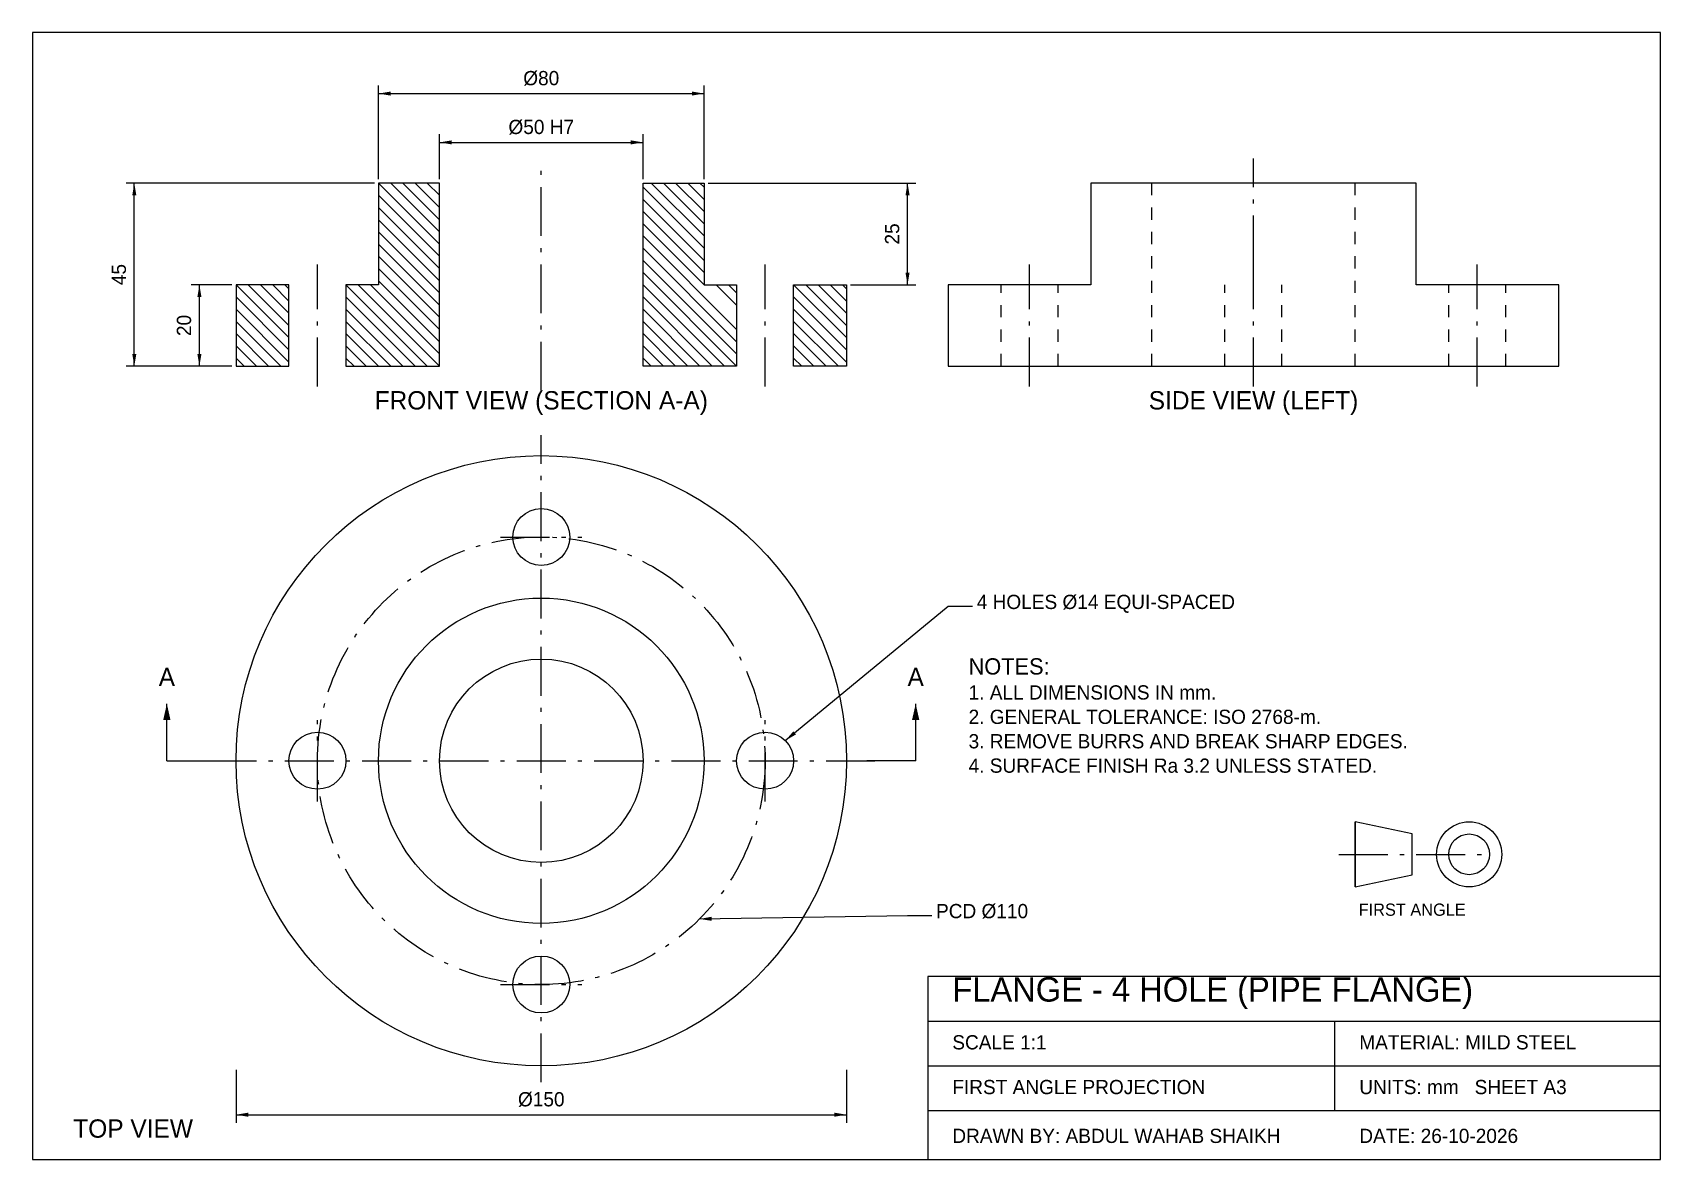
# Model space of a CAD drawing. Extents: x 10 to 410, y 10 to 287.
import ezdxf
from ezdxf.enums import TextEntityAlignment as Align

# ---------------------------------------------------------------- set-up
doc = ezdxf.new("R2010")
doc.units = 0
doc.linetypes.add('CENTER', pattern=[19, 12, -3, 1, -3])
doc.linetypes.add('HIDDEN', pattern=[6, 3, -3])
for name, color, linetype in [('BORDER', 7, 'CONTINUOUS'), ('CENTER', 1, 'CENTER'), ('CUT', 7, 'CONTINUOUS'), ('DIM', 5, 'CONTINUOUS'), ('HATCH', 8, 'CONTINUOUS'), ('HIDDEN', 2, 'HIDDEN'), ('OUTLINE', 7, 'CONTINUOUS'), ('TEXT', 7, 'CONTINUOUS'), ('TITLE', 7, 'CONTINUOUS')]:
    doc.layers.add(name, color=color, linetype=linetype)

msp = doc.modelspace()

# ---------------------------------------------------------------- linework, layer by layer
at = {"layer": 'BORDER'}
for p, q in [((410, 287), (10, 287)), ((10, 287), (10, 10)), ((410, 10), (410, 287)), ((10, 10), (410, 10))]:
    msp.add_line(p, q, dxfattribs=at)
at = {"layer": 'CENTER'}
for p, q in [((135, 199), (135, 256)), ((310, 230), (310, 256)), ((80, 200), (80, 230)), ((190, 200), (190, 230)), ((255, 200), (255, 230)), ((310, 200), (310, 230)), ((365, 200), (365, 230)), ((135, 29), (135, 188)), ((125, 163), (145, 163)), ((80, 98), (80, 118)), ((190, 98), (190, 118)), ((53, 108), (217, 108)), ((331, 85), (369, 85)), ((125, 53), (145, 53))]:
    msp.add_line(p, q, dxfattribs=at)
msp.add_circle((135, 108), 55, dxfattribs=at)
at = {"layer": 'CUT'}
for p, q in [((43, 108), (43, 118)), ((227, 108), (227, 118)), ((43, 108), (55, 108)), ((227, 108), (215, 108))]:
    msp.add_line(p, q, dxfattribs=at)
at = {"layer": 'DIM'}
for p, q in [((95, 251), (95, 274)), ((95, 272), (175, 272)), ((175, 251), (175, 274)), ((110, 251), (110, 262)), ((110, 260), (160, 260)), ((160, 251), (160, 262)), ((94, 250), (33, 250)), ((35, 205), (35, 250)), ((176, 250), (227, 250)), ((225, 225), (225, 250)), ((59, 225), (49, 225)), ((51, 205), (51, 225)), ((211, 225), (227, 225)), ((59, 205), (33, 205)), ((59, 205), (49, 205)), ((194.95, 112.95), (235, 146)), ((235, 146), (241, 146)), ((43, 118), (43, 122)), ((227, 118), (227, 122)), ((173.89, 69.11), (225, 70)), ((225, 70), (231, 70)), ((60, 32), (60, 19)), ((210, 32), (210, 19)), ((60, 21), (210, 21))]:
    msp.add_line(p, q, dxfattribs=at)
for points in [[(95, 272), (98, 272.5), (98, 271.5)], [(175, 272), (172, 271.5), (172, 272.5)], [(110, 260), (113, 260.5), (113, 259.5)], [(160, 260), (157, 259.5), (157, 260.5)], [(35, 250), (35.5, 247), (34.5, 247)], [(225, 250), (225.5, 247), (224.5, 247)], [(225, 225), (224.5, 228), (225.5, 228)], [(51, 225), (51.5, 222), (50.5, 222)], [(35, 205), (34.5, 208), (35.5, 208)], [(51, 205), (50.5, 208), (51.5, 208)], [(43, 122), (43.9, 118), (42.1, 118)], [(227, 122), (227.9, 118), (226.1, 118)], [(194.95, 112.95), (196.95, 115.24), (197.58, 114.47)], [(173.89, 69.11), (176.88, 69.66), (176.9, 68.66)], [(60, 21), (63, 21.5), (63, 20.5)], [(210, 21), (207, 20.5), (207, 21.5)]]:
    msp.add_solid(points, dxfattribs=at)
at = {"layer": 'HATCH'}
for p, q in [((95, 250), (110, 235)), ((98, 250), (110, 238)), ((101, 250), (110, 241)), ((104, 250), (110, 244)), ((107, 250), (110, 247)), ((160, 249), (175, 234)), ((162, 250), (175, 237)), ((165, 250), (175, 240)), ((168, 250), (175, 243)), ((171, 250), (175, 246)), ((174, 250), (175, 249)), ((95, 247), (110, 232)), ((95, 244), (110, 229)), ((160, 246), (175, 231)), ((95, 241), (110, 226)), ((160, 243), (175, 228)), ((160, 240), (175, 225)), ((95, 238), (110, 223)), ((160, 237), (183, 214)), ((95, 235), (110, 220)), ((95, 232), (110, 217)), ((160, 234), (183, 211)), ((95, 229), (110, 214)), ((160, 231), (183, 208)), ((160, 228), (183, 205)), ((60, 225), (73, 212)), ((63, 225), (73, 215)), ((66, 225), (73, 218)), ((69, 225), (73, 221)), ((72, 225), (73, 224)), ((87, 225), (107, 205)), ((90, 225), (110, 205)), ((93, 225), (110, 208)), ((95, 226), (110, 211)), ((160, 225), (180, 205)), ((178, 225), (183, 220)), ((181, 225), (183, 223)), ((197, 225), (210, 212)), ((200, 225), (210, 215)), ((203, 225), (210, 218)), ((206, 225), (210, 221)), ((209, 225), (210, 224)), ((60, 222), (73, 209)), ((87, 222), (104, 205)), ((160, 222), (177, 205)), ((197, 222), (210, 209)), ((60, 219), (73, 206)), ((60, 216), (71, 205)), ((87, 219), (101, 205)), ((87, 216), (98, 205)), ((160, 219), (174, 205)), ((160, 216), (171, 205)), ((197, 219), (210, 206)), ((197, 216), (208, 205)), ((60, 213), (68, 205)), ((87, 213), (95, 205)), ((160, 213), (168, 205)), ((197, 213), (205, 205)), ((60, 210), (65, 205)), ((87, 210), (92, 205)), ((160, 210), (165, 205)), ((197, 210), (202, 205)), ((60, 207), (62, 205)), ((87, 207), (89, 205)), ((160, 207), (162, 205)), ((197, 207), (199, 205))]:
    msp.add_line(p, q, dxfattribs=at)
at = {"layer": 'HIDDEN'}
for p, q in [((285, 205), (285, 250)), ((335, 205), (335, 250)), ((248, 205), (248, 225)), ((262, 205), (262, 225)), ((303, 205), (303, 225)), ((317, 205), (317, 225)), ((358, 205), (358, 225)), ((372, 205), (372, 225))]:
    msp.add_line(p, q, dxfattribs=at)
at = {"layer": 'OUTLINE'}
for p, q in [((110, 250), (95, 250)), ((95, 250), (95, 225)), ((110, 205), (110, 250)), ((160, 205), (160, 250)), ((160, 250), (175, 250)), ((175, 250), (175, 225)), ((350, 250), (270, 250)), ((270, 250), (270, 225)), ((350, 225), (350, 250)), ((73, 225), (60, 225)), ((60, 225), (60, 205)), ((73, 205), (73, 225)), ((95, 225), (87, 225)), ((87, 225), (87, 205)), ((175, 225), (183, 225)), ((183, 225), (183, 205)), ((197, 205), (197, 225)), ((197, 225), (210, 225)), ((210, 225), (210, 205)), ((270, 225), (235, 225)), ((235, 225), (235, 205)), ((385, 225), (350, 225)), ((385, 205), (385, 225)), ((60, 205), (73, 205)), ((87, 205), (110, 205)), ((183, 205), (160, 205)), ((210, 205), (197, 205)), ((235, 205), (385, 205)), ((349, 90), (335, 93)), ((335, 93), (335, 77)), ((335, 77), (335, 93)), ((349, 80), (349, 90)), ((335, 77), (349, 80))]:
    msp.add_line(p, q, dxfattribs=at)
for centre, radius in [((135, 108), 75), ((135, 163), 7), ((135, 108), 40), ((135, 108), 25), ((80, 108), 7), ((190, 108), 7), ((363, 85), 8), ((363, 85), 5), ((135, 53), 7)]:
    msp.add_circle(centre, radius, dxfattribs=at)
at = {"layer": 'TITLE'}
for p, q in [((410, 55), (230, 55)), ((230, 55), (230, 10)), ((410, 10), (410, 55)), ((230, 44), (410, 44)), ((330, 22), (330, 44)), ((230, 33), (410, 33)), ((230, 22), (410, 22)), ((230, 10), (410, 10))]:
    msp.add_line(p, q, dxfattribs=at)

# ---------------------------------------------------------------- texts
at = {"layer": 'DIM'}
for s, p in [('%%c80', (135, 273)), ('%%c50 H7', (135, 261)), ('%%c150', (135, 22))]:
    msp.add_text(s, height=3.5, dxfattribs=at).set_placement(p, align=Align.BOTTOM_CENTER)
for s, p in [('25', (224, 237.5)), ('45', (34, 227.5)), ('20', (50, 215))]:
    msp.add_text(s, height=3.5, rotation=90, dxfattribs=at).set_placement(p, align=Align.BOTTOM_CENTER)
for s, p in [('4 HOLES %%c14 EQUI-SPACED', (242, 144.25)), ('PCD %%c110', (232, 68.25))]:
    msp.add_text(s, height=3.5, dxfattribs=at).set_placement(p, align=Align.BOTTOM_LEFT)
at = {"layer": 'TEXT'}
for s, height, p in [('FRONT VIEW (SECTION A-A)', 4.5, (135, 193)), ('SIDE VIEW (LEFT)', 4.5, (310, 193)), ('A', 4.5, (43, 125)), ('A', 4.5, (227, 125)), ('FIRST ANGLE', 3, (349, 69))]:
    msp.add_text(s, height=height, dxfattribs=at).set_placement(p, align=Align.BOTTOM_CENTER)
for s, height, p in [('NOTES:', 4, (240, 128)), ('1. ALL DIMENSIONS IN mm.', 3.5, (240, 122)), ('2. GENERAL TOLERANCE: ISO 2768-m.', 3.5, (240, 116)), ('3. REMOVE BURRS AND BREAK SHARP EDGES.', 3.5, (240, 110)), ('4. SURFACE FINISH Ra 3.2 UNLESS STATED.', 3.5, (240, 104)), ('TOP VIEW', 4.5, (20, 14))]:
    msp.add_text(s, height=height, dxfattribs=at).set_placement(p, align=Align.BOTTOM_LEFT)
at = {"layer": 'TITLE'}
for s, height, p in [('FLANGE - 4 HOLE (PIPE FLANGE)', 6, (236, 47)), ('SCALE 1:1', 3.5, (236, 36)), ('MATERIAL: MILD STEEL', 3.5, (336, 36)), ('FIRST ANGLE PROJECTION', 3.5, (236, 25)), ('UNITS: mm   SHEET A3', 3.5, (336, 25)), ('DRAWN BY: ABDUL WAHAB SHAIKH', 3.5, (236, 13)), ('DATE: 26-10-2026', 3.5, (336, 13))]:
    msp.add_text(s, height=height, dxfattribs=at).set_placement(p, align=Align.BOTTOM_LEFT)

doc.saveas('drawing.dxf')
